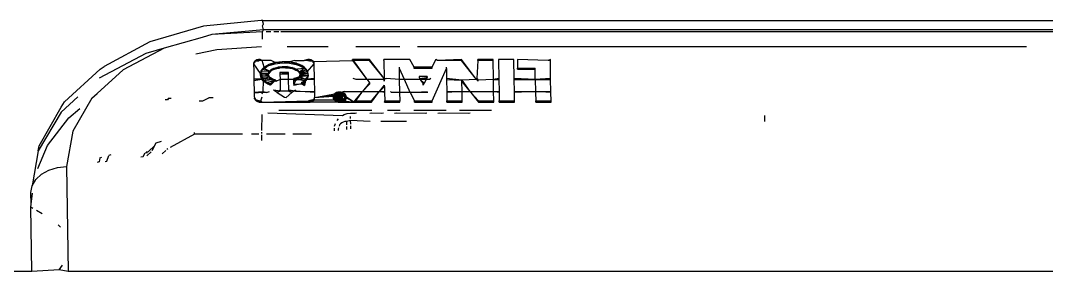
# Model space of a CAD drawing. Extents: x -4.2 to 4.2, y -5.7 to 5.7.
# Drawn here: x 0.38506 to 0.41054, y 2.85213 to 2.85835 of the extents above; entities that cross this region are included whole.
import ezdxf

# ---------------------------------------------------------------- set-up
doc = ezdxf.new("R2010")
doc.units = 0
doc.layers.get('0').update_dxf_attribs({"linetype": 'CONTINUOUS'})

msp = doc.modelspace()

# ---------------------------------------------------------------- linework, layer by layer
for p, q in [((0.3896, 2.858217), (0.38827, 2.857828)), ((0.391035, 2.858354), (0.3896, 2.858217)), ((0.39108, 2.858355), (0.391035, 2.858354)), ((0.391073, 2.858221), (0.391088, 2.858253)), ((0.39109, 2.85812), (0.391073, 2.858221)), ((0.391076, 2.858316), (0.39108, 2.858355)), ((0.391076, 2.858316), (0.391088, 2.858253)), ((0.39108, 2.858355), (0.423735, 2.858355)), ((0.389567, 2.857938), (0.388626, 2.857666)), ((0.389813, 2.858005), (0.389567, 2.857938)), ((0.39109, 2.85812), (0.389813, 2.858005)), ((0.391069, 2.858074), (0.389813, 2.858005)), ((0.391066, 2.857893), (0.391069, 2.858074)), ((0.391069, 2.858074), (0.39109, 2.85812)), ((0.423746, 2.85812), (0.39109, 2.85812)), ((0.391272, 2.858074), (0.391157, 2.858074)), ((0.391474, 2.858074), (0.391351, 2.858074)), ((0.422194, 2.858074), (0.391524, 2.858074)), ((0.38827, 2.857828), (0.387136, 2.857216)), ((0.388626, 2.857666), (0.387611, 2.857128)), ((0.388626, 2.857666), (0.388171, 2.85754)), ((0.389415, 2.85753), (0.389931, 2.857637)), ((0.389931, 2.857637), (0.391047, 2.857713)), ((0.391681, 2.857714), (0.392698, 2.857714)), ((0.393389, 2.857714), (0.394476, 2.857714)), ((0.394916, 2.857714), (0.410043, 2.857714)), ((0.388171, 2.85754), (0.387011, 2.856925)), ((0.390929, 2.857377), (0.390896, 2.857359)), ((0.390929, 2.857377), (0.39101, 2.857392)), ((0.390968, 2.857388), (0.390929, 2.857377)), ((0.390968, 2.857359), (0.390929, 2.857377)), ((0.390968, 2.857359), (0.39101, 2.857392)), ((0.39101, 2.857392), (0.390968, 2.857388)), ((0.39101, 2.857363), (0.390968, 2.857388)), ((0.390968, 2.857359), (0.390968, 2.857388)), ((0.39101, 2.857363), (0.390968, 2.857359)), ((0.39101, 2.857363), (0.39101, 2.857392)), ((0.391063, 2.857363), (0.39101, 2.857392)), ((0.391063, 2.857363), (0.39101, 2.857363)), ((0.391288, 2.857363), (0.391063, 2.857363)), ((0.391111, 2.857198), (0.391063, 2.857363)), ((0.391384, 2.857313), (0.391288, 2.857363)), ((0.391871, 2.857363), (0.391737, 2.857328)), ((0.391871, 2.857363), (0.392106, 2.857363)), ((0.392192, 2.857392), (0.392106, 2.857363)), ((0.392192, 2.857363), (0.392106, 2.857363)), ((0.392192, 2.857363), (0.392192, 2.857392)), ((0.392234, 2.857359), (0.392192, 2.857392)), ((0.392273, 2.857377), (0.392192, 2.857392)), ((0.392234, 2.857388), (0.392192, 2.857392)), ((0.392234, 2.857359), (0.392192, 2.857392)), ((0.392192, 2.857363), (0.39226, 2.857352)), ((0.392234, 2.857359), (0.392192, 2.857363)), ((0.392273, 2.857377), (0.392234, 2.857388)), ((0.392268, 2.857353), (0.392234, 2.857388)), ((0.392234, 2.857359), (0.392234, 2.857388)), ((0.392307, 2.857359), (0.392273, 2.857377)), ((0.392288, 2.857356), (0.392273, 2.857377)), ((0.392333, 2.857336), (0.393306, 2.857363)), ((0.393306, 2.857363), (0.393307, 2.857392)), ((0.393726, 2.857363), (0.393306, 2.857363)), ((0.393306, 2.857363), (0.393646, 2.856918)), ((0.393726, 2.857392), (0.393307, 2.857392)), ((0.393307, 2.857392), (0.393646, 2.856918)), ((0.393726, 2.857363), (0.393726, 2.857392)), ((0.394094, 2.856918), (0.393726, 2.857392)), ((0.394094, 2.856918), (0.393726, 2.857363)), ((0.394728, 2.857392), (0.394086, 2.857392)), ((0.394086, 2.857363), (0.394086, 2.857392)), ((0.394086, 2.857363), (0.394094, 2.856918)), ((0.394834, 2.857196), (0.394728, 2.857392)), ((0.395372, 2.857392), (0.395273, 2.857196)), ((0.395411, 2.857363), (0.395372, 2.857392)), ((0.396014, 2.857392), (0.395411, 2.857363)), ((0.396014, 2.857363), (0.395411, 2.857363)), ((0.396014, 2.857363), (0.396014, 2.857392)), ((0.396386, 2.856892), (0.396014, 2.857392)), ((0.396386, 2.856892), (0.396014, 2.857363)), ((0.396413, 2.857363), (0.396389, 2.856918)), ((0.396795, 2.857392), (0.396413, 2.857392)), ((0.396413, 2.857363), (0.396413, 2.857392)), ((0.396794, 2.857363), (0.396413, 2.857363)), ((0.396794, 2.857363), (0.396795, 2.857392)), ((0.396802, 2.856918), (0.396794, 2.857363)), ((0.396932, 2.857392), (0.396931, 2.857363)), ((0.396931, 2.857363), (0.39694, 2.856918)), ((0.397313, 2.857392), (0.396932, 2.857392)), ((0.397321, 2.856918), (0.397313, 2.857392)), ((0.397399, 2.857392), (0.397398, 2.857363)), ((0.397398, 2.857363), (0.397402, 2.857176)), ((0.398167, 2.857363), (0.397399, 2.857392)), ((0.398218, 2.857392), (0.398167, 2.857363)), ((0.398218, 2.857363), (0.398167, 2.857363)), ((0.398218, 2.857363), (0.398218, 2.857392)), ((0.398225, 2.856918), (0.398218, 2.857363)), ((0.386151, 2.856335), (0.387034, 2.857149)), ((0.387611, 2.857128), (0.386964, 2.856541)), ((0.387034, 2.857149), (0.387136, 2.857216)), ((0.39085, 2.857281), (0.390849, 2.857252)), ((0.390849, 2.857252), (0.390852, 2.857129)), ((0.390855, 2.857309), (0.39085, 2.857281)), ((0.39102, 2.85704), (0.39085, 2.857281)), ((0.390852, 2.857129), (0.390855, 2.856898)), ((0.390854, 2.85728), (0.390855, 2.857309)), ((0.390871, 2.857336), (0.390855, 2.857309)), ((0.390895, 2.85733), (0.390855, 2.857309)), ((0.39087, 2.857307), (0.390871, 2.857336)), ((0.390896, 2.857359), (0.390871, 2.857336)), ((0.390895, 2.85733), (0.390871, 2.857336)), ((0.390896, 2.857359), (0.390968, 2.857359)), ((0.39102, 2.857069), (0.391068, 2.857128)), ((0.391038, 2.857114), (0.39102, 2.857069)), ((0.391037, 2.857085), (0.391038, 2.857114)), ((0.391068, 2.857157), (0.391038, 2.857114)), ((0.391068, 2.857128), (0.391038, 2.857114)), ((0.391111, 2.857198), (0.391068, 2.857157)), ((0.391068, 2.857128), (0.391111, 2.857169)), ((0.391111, 2.857169), (0.391068, 2.857157)), ((0.391068, 2.857128), (0.391068, 2.857157)), ((0.391242, 2.857101), (0.391068, 2.857128)), ((0.391165, 2.857234), (0.391111, 2.857198)), ((0.391111, 2.857169), (0.391165, 2.857205)), ((0.391165, 2.857205), (0.391111, 2.857198)), ((0.391111, 2.857169), (0.391111, 2.857198)), ((0.391242, 2.857101), (0.391111, 2.857169)), ((0.39123, 2.857266), (0.391165, 2.857234)), ((0.391165, 2.857205), (0.39123, 2.857237)), ((0.39123, 2.857237), (0.391165, 2.857234)), ((0.391165, 2.857205), (0.391165, 2.857234)), ((0.391384, 2.857313), (0.39123, 2.857266)), ((0.39123, 2.857237), (0.391383, 2.857284)), ((0.391383, 2.857284), (0.39123, 2.857266)), ((0.39123, 2.857237), (0.39123, 2.857266)), ((0.391242, 2.857101), (0.391269, 2.857127)), ((0.391242, 2.857072), (0.391269, 2.857127)), ((0.391304, 2.857121), (0.391242, 2.857101)), ((0.391269, 2.857127), (0.391304, 2.85715)), ((0.391269, 2.857097), (0.391304, 2.85715)), ((0.391269, 2.857097), (0.391269, 2.857127)), ((0.391269, 2.857097), (0.391304, 2.857121)), ((0.391304, 2.85715), (0.391347, 2.857171)), ((0.391304, 2.857121), (0.391347, 2.857171)), ((0.391304, 2.857121), (0.391304, 2.85715)), ((0.391346, 2.857141), (0.391304, 2.857121)), ((0.391304, 2.857121), (0.391346, 2.857141)), ((0.391346, 2.857141), (0.391401, 2.857173)), ((0.391346, 2.857141), (0.391449, 2.857172)), ((0.391346, 2.857141), (0.391347, 2.857171)), ((0.391347, 2.857171), (0.391449, 2.857201)), ((0.391383, 2.857284), (0.391384, 2.857313)), ((0.391383, 2.857284), (0.391557, 2.857305)), ((0.391558, 2.857334), (0.391384, 2.857313)), ((0.391557, 2.857305), (0.391384, 2.857313)), ((0.391449, 2.857201), (0.391567, 2.857216)), ((0.391689, 2.857212), (0.391449, 2.857201)), ((0.391493, 2.857177), (0.391449, 2.857201)), ((0.391449, 2.857172), (0.391493, 2.857177)), ((0.391643, 2.857184), (0.391493, 2.857177)), ((0.391523, 2.857199), (0.391567, 2.857216)), ((0.391557, 2.857305), (0.391558, 2.857334)), ((0.391557, 2.857305), (0.391736, 2.857298)), ((0.391737, 2.857328), (0.391558, 2.857334)), ((0.391736, 2.857298), (0.391558, 2.857334)), ((0.391567, 2.857216), (0.391689, 2.857212)), ((0.391616, 2.857197), (0.391689, 2.857212)), ((0.391643, 2.857184), (0.391688, 2.857183)), ((0.391803, 2.857192), (0.391688, 2.857183)), ((0.391688, 2.857183), (0.391803, 2.857192)), ((0.391688, 2.857183), (0.391802, 2.857163)), ((0.391689, 2.857212), (0.391803, 2.857192)), ((0.391736, 2.857298), (0.391737, 2.857328)), ((0.391736, 2.857298), (0.391904, 2.857264)), ((0.391904, 2.857294), (0.391737, 2.857328)), ((0.391904, 2.857264), (0.391737, 2.857328)), ((0.391802, 2.857163), (0.391803, 2.857192)), ((0.391802, 2.857163), (0.391854, 2.857176)), ((0.391802, 2.857163), (0.391854, 2.857176)), ((0.391802, 2.857163), (0.391853, 2.857147)), ((0.391803, 2.857192), (0.391854, 2.857176)), ((0.391853, 2.857147), (0.391854, 2.857176)), ((0.391853, 2.857147), (0.3921, 2.85717)), ((0.391853, 2.857147), (0.391899, 2.857156)), ((0.391853, 2.857147), (0.391898, 2.857127)), ((0.391854, 2.857176), (0.391899, 2.857156)), ((0.391854, 2.857176), (0.391898, 2.857127)), ((0.391898, 2.857127), (0.391899, 2.857156)), ((0.391898, 2.857127), (0.391937, 2.857133)), ((0.391898, 2.857127), (0.391936, 2.857104)), ((0.391898, 2.857127), (0.391936, 2.857104)), ((0.391899, 2.857156), (0.391937, 2.857133)), ((0.391978, 2.857267), (0.391904, 2.857294)), ((0.391904, 2.857264), (0.391904, 2.857294)), ((0.391978, 2.857238), (0.391904, 2.857294)), ((0.391904, 2.857264), (0.391978, 2.857238)), ((0.391936, 2.857104), (0.391937, 2.857133)), ((0.391936, 2.857104), (0.391967, 2.857108)), ((0.391937, 2.857133), (0.391967, 2.857108)), ((0.391966, 2.857079), (0.391967, 2.857108)), ((0.391967, 2.857108), (0.391989, 2.857081)), ((0.392044, 2.857236), (0.391978, 2.857267)), ((0.391978, 2.857238), (0.391978, 2.857267)), ((0.392044, 2.857206), (0.391978, 2.857267)), ((0.391978, 2.857238), (0.392044, 2.857206)), ((0.391989, 2.857081), (0.3921, 2.85717)), ((0.391989, 2.857081), (0.392144, 2.85713)), ((0.3921, 2.857199), (0.392044, 2.857236)), ((0.392044, 2.857206), (0.392044, 2.857236)), ((0.3921, 2.85717), (0.392044, 2.857236)), ((0.392044, 2.857206), (0.3921, 2.85717)), ((0.392145, 2.857159), (0.3921, 2.857199)), ((0.3921, 2.85717), (0.3921, 2.857199)), ((0.392144, 2.85713), (0.3921, 2.857199)), ((0.3921, 2.85717), (0.392144, 2.85713)), ((0.392144, 2.85713), (0.392145, 2.857159)), ((0.392144, 2.85713), (0.392177, 2.857086)), ((0.392177, 2.857116), (0.392145, 2.857159)), ((0.392177, 2.857086), (0.392145, 2.857159)), ((0.392177, 2.857086), (0.392356, 2.857281)), ((0.392197, 2.85707), (0.392177, 2.857116)), ((0.392177, 2.857086), (0.392177, 2.857116)), ((0.392196, 2.857041), (0.392177, 2.857116)), ((0.39226, 2.857352), (0.392234, 2.857359)), ((0.392234, 2.857359), (0.392307, 2.857359)), ((0.392307, 2.857359), (0.39226, 2.857352)), ((0.392333, 2.857336), (0.392307, 2.857359)), ((0.39235, 2.857309), (0.392307, 2.85733)), ((0.392333, 2.857307), (0.392319, 2.857335)), ((0.39235, 2.857309), (0.392333, 2.857336)), ((0.392349, 2.85728), (0.392333, 2.857336)), ((0.392333, 2.857307), (0.392333, 2.857336)), ((0.392349, 2.85728), (0.39235, 2.857309)), ((0.392356, 2.857281), (0.39235, 2.857309)), ((0.392355, 2.857252), (0.39235, 2.857309)), ((0.392355, 2.857252), (0.392356, 2.857281)), ((0.392361, 2.856918), (0.392355, 2.857252)), ((0.39447, 2.857166), (0.39447, 2.857195)), ((0.394474, 2.856892), (0.39447, 2.857166)), ((0.394593, 2.856892), (0.39447, 2.857166)), ((0.395273, 2.857196), (0.394834, 2.857196)), ((0.394834, 2.857167), (0.394834, 2.857196)), ((0.395272, 2.857167), (0.394834, 2.857167)), ((0.395273, 2.857196), (0.395272, 2.857167)), ((0.395286, 2.856359), (0.395635, 2.857166)), ((0.395635, 2.857166), (0.395636, 2.857195)), ((0.395635, 2.857166), (0.395639, 2.856918)), ((0.397402, 2.857176), (0.397841, 2.857176)), ((0.397402, 2.857147), (0.397402, 2.857176)), ((0.397402, 2.857147), (0.39784, 2.857147)), ((0.39784, 2.857147), (0.397841, 2.857176)), ((0.397844, 2.856892), (0.39784, 2.857147)), ((0.391049, 2.856903), (0.390855, 2.856898)), ((0.390855, 2.856871), (0.391049, 2.856903)), ((0.390855, 2.856898), (0.390855, 2.856871)), ((0.390855, 2.856871), (0.39086, 2.856577)), ((0.391016, 2.856993), (0.391016, 2.857023)), ((0.391016, 2.857023), (0.391026, 2.856977)), ((0.39102, 2.857069), (0.39102, 2.85704)), ((0.391063, 2.857034), (0.39102, 2.857069)), ((0.39102, 2.85704), (0.39102, 2.857069)), ((0.391026, 2.856977), (0.39102, 2.85704)), ((0.391064, 2.856996), (0.39102, 2.85704)), ((0.391063, 2.857034), (0.39102, 2.85704)), ((0.391064, 2.856996), (0.391026, 2.856977)), ((0.391026, 2.856977), (0.391049, 2.856932)), ((0.391026, 2.856947), (0.391026, 2.856977)), ((0.391026, 2.856947), (0.391026, 2.856977)), ((0.391224, 2.856959), (0.391026, 2.856947)), ((0.391049, 2.856903), (0.391026, 2.856947)), ((0.391082, 2.856918), (0.391026, 2.856947)), ((0.391026, 2.856947), (0.391049, 2.856932)), ((0.391242, 2.857072), (0.391037, 2.857085)), ((0.391049, 2.856932), (0.391082, 2.856892)), ((0.391049, 2.856903), (0.391049, 2.856932)), ((0.391082, 2.856918), (0.391049, 2.856903)), ((0.391085, 2.85686), (0.391049, 2.856903)), ((0.391049, 2.856903), (0.391082, 2.856892)), ((0.391049, 2.856903), (0.391085, 2.856889)), ((0.391223, 2.857044), (0.391063, 2.857034)), ((0.391063, 2.856955), (0.391064, 2.856996)), ((0.391082, 2.856918), (0.391063, 2.856955)), ((0.391214, 2.857016), (0.391064, 2.856996)), ((0.391215, 2.856987), (0.391064, 2.856996)), ((0.391085, 2.85686), (0.391076, 2.856597)), ((0.391082, 2.856918), (0.391082, 2.856892)), ((0.391156, 2.856918), (0.391082, 2.856918)), ((0.391082, 2.856892), (0.391134, 2.85685)), ((0.391082, 2.856892), (0.391113, 2.856867)), ((0.391082, 2.856892), (0.391085, 2.85686)), ((0.391085, 2.85686), (0.391085, 2.856889)), ((0.391307, 2.856882), (0.391085, 2.85686)), ((0.391113, 2.856867), (0.391085, 2.85686)), ((0.391133, 2.856821), (0.391085, 2.85686)), ((0.391085, 2.85686), (0.391134, 2.85685)), ((0.391113, 2.856867), (0.391156, 2.856918)), ((0.391215, 2.856987), (0.391156, 2.856918)), ((0.391215, 2.856892), (0.391156, 2.856918)), ((0.39135, 2.856861), (0.391193, 2.856815)), ((0.391214, 2.857016), (0.391224, 2.857073)), ((0.391214, 2.857016), (0.391215, 2.857045)), ((0.391214, 2.857016), (0.391223, 2.857044)), ((0.391214, 2.857016), (0.391223, 2.857044)), ((0.391215, 2.856987), (0.391214, 2.857016)), ((0.391215, 2.856987), (0.391214, 2.857016)), ((0.391215, 2.856987), (0.391215, 2.857045)), ((0.391215, 2.856987), (0.391215, 2.857016)), ((0.391224, 2.856959), (0.391215, 2.857016)), ((0.391244, 2.85696), (0.391215, 2.856987)), ((0.391224, 2.856959), (0.391215, 2.856987)), ((0.391243, 2.856931), (0.391215, 2.856892)), ((0.391271, 2.856905), (0.391215, 2.856892)), ((0.391223, 2.857044), (0.391242, 2.857101)), ((0.391269, 2.857097), (0.391223, 2.857044)), ((0.391223, 2.857044), (0.391224, 2.857073)), ((0.391223, 2.857044), (0.391224, 2.857073)), ((0.391223, 2.857044), (0.391242, 2.857072)), ((0.391224, 2.857073), (0.391242, 2.857101)), ((0.391224, 2.856959), (0.391225, 2.856988)), ((0.391243, 2.856931), (0.391224, 2.856959)), ((0.391243, 2.856931), (0.391225, 2.856988)), ((0.391269, 2.857097), (0.391242, 2.857101)), ((0.391242, 2.857072), (0.391242, 2.857101)), ((0.391242, 2.857072), (0.391269, 2.857097)), ((0.391243, 2.856931), (0.391244, 2.85696)), ((0.391271, 2.856905), (0.391243, 2.856931)), ((0.391271, 2.856934), (0.391244, 2.85696)), ((0.391271, 2.856905), (0.391244, 2.85696)), ((0.391261, 2.856755), (0.391399, 2.856873)), ((0.39135, 2.856861), (0.391261, 2.856755)), ((0.391261, 2.856785), (0.39135, 2.856861)), ((0.391307, 2.856911), (0.391271, 2.856934)), ((0.391271, 2.856905), (0.391271, 2.856934)), ((0.391307, 2.856882), (0.391271, 2.856934)), ((0.391307, 2.856911), (0.391271, 2.856905)), ((0.391307, 2.856882), (0.391271, 2.856905)), ((0.39135, 2.85689), (0.391307, 2.856911)), ((0.39135, 2.856861), (0.391307, 2.856911)), ((0.391307, 2.856882), (0.391307, 2.856911)), ((0.39135, 2.856861), (0.391307, 2.856911)), ((0.39135, 2.856861), (0.391307, 2.856882)), ((0.391399, 2.856873), (0.39135, 2.85689)), ((0.39135, 2.856861), (0.39135, 2.85689)), ((0.391399, 2.856844), (0.39135, 2.85689)), ((0.39135, 2.856861), (0.391399, 2.856873)), ((0.391399, 2.856844), (0.39135, 2.856861)), ((0.391399, 2.856844), (0.39135, 2.856861)), ((0.391505, 2.856892), (0.391399, 2.856844)), ((0.391399, 2.856873), (0.391399, 2.856844)), ((0.391503, 2.857064), (0.391502, 2.857035)), ((0.391502, 2.857035), (0.391714, 2.857035)), ((0.391502, 2.857035), (0.391505, 2.856892)), ((0.391715, 2.857064), (0.391503, 2.857064)), ((0.391714, 2.857035), (0.391503, 2.857064)), ((0.391505, 2.856892), (0.39151, 2.856628)), ((0.391716, 2.856892), (0.391505, 2.856892)), ((0.391714, 2.857035), (0.391715, 2.857064)), ((0.391716, 2.856892), (0.391714, 2.857035)), ((0.391722, 2.856628), (0.391716, 2.856892)), ((0.391843, 2.856889), (0.391716, 2.856892)), ((0.391843, 2.856918), (0.391998, 2.856966)), ((0.391959, 2.856942), (0.391843, 2.856918)), ((0.391843, 2.856918), (0.391843, 2.856889)), ((0.391885, 2.856867), (0.391843, 2.856918)), ((0.391886, 2.856896), (0.391843, 2.856918)), ((0.391926, 2.856917), (0.391843, 2.856918)), ((0.391846, 2.856773), (0.391843, 2.856889)), ((0.391885, 2.856867), (0.391843, 2.856889)), ((0.391843, 2.856889), (0.391885, 2.856867)), ((0.391885, 2.856867), (0.391846, 2.856773)), ((0.391885, 2.856867), (0.391886, 2.856896)), ((0.391885, 2.856867), (0.391925, 2.856888)), ((0.391925, 2.856888), (0.391885, 2.856867)), ((0.391926, 2.856917), (0.391886, 2.856896)), ((0.391925, 2.856888), (0.391886, 2.856896)), ((0.391925, 2.856888), (0.391926, 2.856917)), ((0.391958, 2.856912), (0.391925, 2.856888)), ((0.391925, 2.856888), (0.391981, 2.856892)), ((0.391959, 2.856942), (0.391926, 2.856917)), ((0.391958, 2.856912), (0.391926, 2.856917)), ((0.391936, 2.857104), (0.391989, 2.857081)), ((0.391936, 2.857104), (0.391966, 2.857079)), ((0.391958, 2.856912), (0.391959, 2.856942)), ((0.391982, 2.856939), (0.391958, 2.856912)), ((0.391958, 2.856912), (0.392173, 2.856904)), ((0.391983, 2.856968), (0.391959, 2.856942)), ((0.391966, 2.857079), (0.392177, 2.857086)), ((0.391966, 2.857079), (0.391988, 2.857052)), ((0.391981, 2.856892), (0.392139, 2.856862)), ((0.391982, 2.856939), (0.391983, 2.856968)), ((0.391998, 2.856966), (0.391982, 2.856939)), ((0.391982, 2.856939), (0.392095, 2.856918)), ((0.391988, 2.857052), (0.392177, 2.857086)), ((0.391989, 2.857081), (0.391988, 2.857052)), ((0.391988, 2.857052), (0.391989, 2.857081)), ((0.391988, 2.857052), (0.392196, 2.857041)), ((0.391988, 2.857052), (0.392001, 2.857024)), ((0.391988, 2.857052), (0.392001, 2.857024)), ((0.392001, 2.857024), (0.391998, 2.856996)), ((0.391998, 2.856996), (0.391998, 2.856966)), ((0.391998, 2.856966), (0.391998, 2.856996)), ((0.391998, 2.856966), (0.392202, 2.856995)), ((0.392004, 2.856995), (0.391998, 2.856966)), ((0.391998, 2.856966), (0.392095, 2.856918)), ((0.392001, 2.857024), (0.392001, 2.857053)), ((0.392001, 2.857024), (0.392196, 2.857041)), ((0.392001, 2.857024), (0.392202, 2.856995)), ((0.392001, 2.857024), (0.392004, 2.856995)), ((0.392004, 2.856995), (0.392005, 2.857024)), ((0.392004, 2.856995), (0.392202, 2.856995)), ((0.392035, 2.856787), (0.392093, 2.856851)), ((0.392035, 2.856816), (0.392093, 2.856851)), ((0.392092, 2.856822), (0.392139, 2.856891)), ((0.392139, 2.856862), (0.392092, 2.856822)), ((0.392092, 2.856822), (0.392093, 2.856851)), ((0.392093, 2.856851), (0.392139, 2.856891)), ((0.392093, 2.856851), (0.392117, 2.856773)), ((0.392095, 2.856918), (0.392173, 2.856904)), ((0.392139, 2.856891), (0.392117, 2.856773)), ((0.392139, 2.856862), (0.392173, 2.856933)), ((0.392139, 2.856891), (0.392173, 2.856933)), ((0.392173, 2.856904), (0.392139, 2.856862)), ((0.392139, 2.856862), (0.392139, 2.856891)), ((0.392155, 2.856882), (0.392139, 2.856862)), ((0.392173, 2.856933), (0.392155, 2.856882)), ((0.392173, 2.856933), (0.392202, 2.856995)), ((0.392173, 2.856904), (0.392195, 2.856978)), ((0.392194, 2.856949), (0.392173, 2.856904)), ((0.392173, 2.856904), (0.392173, 2.856933)), ((0.392361, 2.856918), (0.392173, 2.856904)), ((0.392173, 2.856904), (0.392361, 2.856892)), ((0.392177, 2.857086), (0.392196, 2.857041)), ((0.392194, 2.856949), (0.392202, 2.857024)), ((0.392202, 2.856995), (0.392194, 2.856949)), ((0.392194, 2.856949), (0.392195, 2.856978)), ((0.392195, 2.856978), (0.392202, 2.857024)), ((0.392196, 2.857041), (0.392197, 2.85707)), ((0.392196, 2.857041), (0.392197, 2.85707)), ((0.392196, 2.857041), (0.392202, 2.856995)), ((0.392202, 2.856995), (0.392197, 2.85707)), ((0.392202, 2.856995), (0.392202, 2.857024)), ((0.392361, 2.856892), (0.392361, 2.856918)), ((0.392366, 2.856597), (0.392361, 2.856892)), ((0.393396, 2.856892), (0.393319, 2.856918)), ((0.393665, 2.856892), (0.393396, 2.856892)), ((0.393646, 2.856918), (0.393665, 2.856892)), ((0.393665, 2.856892), (0.393725, 2.856807)), ((0.394062, 2.856892), (0.393665, 2.856892)), ((0.394094, 2.856918), (0.394062, 2.856892)), ((0.394094, 2.856877), (0.394094, 2.856918)), ((0.394094, 2.856918), (0.394094, 2.856848)), ((0.394094, 2.856918), (0.394143, 2.856918)), ((0.394094, 2.856848), (0.394094, 2.856877)), ((0.394474, 2.856892), (0.394143, 2.856918)), ((0.394593, 2.856892), (0.394474, 2.856892)), ((0.394479, 2.85657), (0.394474, 2.856892)), ((0.394983, 2.856892), (0.394593, 2.856892)), ((0.394738, 2.85657), (0.394593, 2.856892)), ((0.394957, 2.856969), (0.394956, 2.85694)), ((0.394956, 2.85694), (0.394985, 2.856918)), ((0.394956, 2.85694), (0.394983, 2.856892)), ((0.395156, 2.856969), (0.394957, 2.856969)), ((0.395156, 2.85694), (0.394957, 2.856969)), ((0.394983, 2.856892), (0.39506, 2.856781)), ((0.394983, 2.856892), (0.395082, 2.856798)), ((0.395131, 2.856892), (0.394983, 2.856892)), ((0.394985, 2.856918), (0.39513, 2.856918)), ((0.395131, 2.856892), (0.395082, 2.856798)), ((0.39513, 2.856918), (0.395156, 2.85694)), ((0.395156, 2.85694), (0.395131, 2.856892)), ((0.395214, 2.856892), (0.395131, 2.856892)), ((0.395156, 2.856969), (0.395156, 2.85694)), ((0.39525, 2.856918), (0.395214, 2.856892)), ((0.396022, 2.856874), (0.395639, 2.856918)), ((0.395639, 2.856918), (0.39564, 2.856892)), ((0.39564, 2.856892), (0.396022, 2.856874)), ((0.39564, 2.856892), (0.395644, 2.856597)), ((0.396021, 2.856845), (0.396022, 2.856874)), ((0.396386, 2.856892), (0.396022, 2.856874)), ((0.396022, 2.856874), (0.396218, 2.856597)), ((0.396422, 2.856877), (0.396386, 2.856892)), ((0.396421, 2.856848), (0.396386, 2.856892)), ((0.396389, 2.856918), (0.396422, 2.856877)), ((0.396421, 2.856848), (0.396422, 2.856877)), ((0.396803, 2.856892), (0.396422, 2.856877)), ((0.396803, 2.856892), (0.396802, 2.856918)), ((0.39694, 2.856918), (0.396803, 2.856892)), ((0.396803, 2.856892), (0.39694, 2.856892)), ((0.396807, 2.856597), (0.396803, 2.856892)), ((0.39694, 2.856918), (0.39694, 2.856892)), ((0.39694, 2.856892), (0.396945, 2.856597)), ((0.397844, 2.856892), (0.397321, 2.856918)), ((0.397321, 2.856892), (0.397321, 2.856918)), ((0.397321, 2.856892), (0.397844, 2.856892)), ((0.397326, 2.856597), (0.397321, 2.856892)), ((0.398225, 2.856918), (0.397844, 2.856892)), ((0.397844, 2.856892), (0.398225, 2.856892)), ((0.397844, 2.856892), (0.397849, 2.856597)), ((0.398225, 2.856892), (0.398225, 2.856918)), ((0.39823, 2.856597), (0.398225, 2.856892)), ((0.39086, 2.856577), (0.391076, 2.856597)), ((0.391062, 2.856536), (0.391076, 2.856597)), ((0.391076, 2.856597), (0.391166, 2.85657)), ((0.391076, 2.856597), (0.391077, 2.85657)), ((0.391133, 2.856821), (0.391134, 2.85685)), ((0.391192, 2.856786), (0.391133, 2.856821)), ((0.391193, 2.856815), (0.391133, 2.856821)), ((0.391133, 2.856821), (0.391193, 2.856815)), ((0.391134, 2.85685), (0.391193, 2.856815)), ((0.391166, 2.85657), (0.391246, 2.856597)), ((0.391192, 2.856786), (0.391193, 2.856815)), ((0.391261, 2.856755), (0.391192, 2.856786)), ((0.391192, 2.856786), (0.391261, 2.856785)), ((0.391192, 2.856786), (0.391261, 2.856785)), ((0.391193, 2.856815), (0.391261, 2.856785)), ((0.391261, 2.856785), (0.391261, 2.856755)), ((0.391433, 2.85657), (0.39134, 2.856628)), ((0.391509, 2.856599), (0.39134, 2.856628)), ((0.39151, 2.856628), (0.391433, 2.85657)), ((0.391509, 2.856599), (0.391433, 2.85657)), ((0.39151, 2.856628), (0.391509, 2.856599)), ((0.391721, 2.856599), (0.391509, 2.856599)), ((0.391722, 2.856628), (0.391721, 2.856599)), ((0.391721, 2.856599), (0.391801, 2.85657)), ((0.391801, 2.85657), (0.391722, 2.856628)), ((0.391891, 2.856599), (0.391722, 2.856628)), ((0.391842, 2.856597), (0.391801, 2.85657)), ((0.391891, 2.856628), (0.391842, 2.856597)), ((0.391891, 2.856599), (0.391842, 2.856597)), ((0.392035, 2.856787), (0.391845, 2.856743)), ((0.391846, 2.856773), (0.391845, 2.856743)), ((0.391846, 2.856773), (0.392035, 2.856787)), ((0.391891, 2.856628), (0.391891, 2.856599)), ((0.392366, 2.85657), (0.391891, 2.856599)), ((0.391891, 2.856599), (0.392366, 2.856597)), ((0.392092, 2.856822), (0.392035, 2.856787)), ((0.392116, 2.856743), (0.392035, 2.856816)), ((0.392035, 2.856816), (0.392035, 2.856787)), ((0.392117, 2.856773), (0.392035, 2.856816)), ((0.392035, 2.856787), (0.392061, 2.856773)), ((0.392061, 2.856773), (0.392116, 2.856743)), ((0.392061, 2.856773), (0.392117, 2.856773)), ((0.392092, 2.856822), (0.392117, 2.856773)), ((0.392117, 2.856773), (0.392116, 2.856743)), ((0.392366, 2.85657), (0.392366, 2.856597)), ((0.393108, 2.856597), (0.393017, 2.85657)), ((0.393108, 2.856597), (0.393552, 2.856597)), ((0.393552, 2.856597), (0.39353, 2.85657)), ((0.393725, 2.856807), (0.393552, 2.856597)), ((0.393725, 2.856778), (0.393552, 2.856597)), ((0.393552, 2.856597), (0.393971, 2.856597)), ((0.393725, 2.856807), (0.393725, 2.856778)), ((0.393949, 2.85657), (0.393971, 2.856597)), ((0.393971, 2.856597), (0.394096, 2.856749)), ((0.393971, 2.856597), (0.394096, 2.85672)), ((0.393971, 2.856597), (0.394099, 2.856597)), ((0.394099, 2.85657), (0.393971, 2.856597)), ((0.394096, 2.85672), (0.394096, 2.856749)), ((0.394096, 2.85672), (0.394099, 2.856597)), ((0.394099, 2.856597), (0.394099, 2.85657)), ((0.394247, 2.856597), (0.394274, 2.85657)), ((0.394738, 2.85657), (0.395158, 2.856597)), ((0.395082, 2.856798), (0.395059, 2.856752)), ((0.395059, 2.856752), (0.39506, 2.856781)), ((0.39506, 2.856781), (0.395082, 2.856798)), ((0.395644, 2.856597), (0.396025, 2.856597)), ((0.395644, 2.856597), (0.395645, 2.85657)), ((0.396025, 2.856597), (0.395645, 2.85657)), ((0.396021, 2.856845), (0.396218, 2.856597)), ((0.396025, 2.856597), (0.396021, 2.856845)), ((0.396025, 2.856597), (0.396218, 2.856597)), ((0.396026, 2.85657), (0.396025, 2.856597)), ((0.396218, 2.856597), (0.396239, 2.85657)), ((0.396218, 2.856597), (0.396807, 2.856597)), ((0.396807, 2.856597), (0.396945, 2.856597)), ((0.396945, 2.85657), (0.396807, 2.856597)), ((0.396811, 2.856359), (0.396807, 2.856597)), ((0.396945, 2.856597), (0.396945, 2.85657)), ((0.397326, 2.856597), (0.397849, 2.856597)), ((0.397849, 2.856597), (0.397326, 2.85657)), ((0.397326, 2.85657), (0.397326, 2.856597)), ((0.397849, 2.856597), (0.39823, 2.856597)), ((0.398231, 2.85657), (0.397849, 2.856597)), ((0.397849, 2.856597), (0.397849, 2.85657)), ((0.398231, 2.85657), (0.39823, 2.856597)), ((0.386485, 2.856461), (0.386066, 2.856081)), ((0.386829, 2.856427), (0.386356, 2.855608)), ((0.386829, 2.856427), (0.386964, 2.856541)), ((0.388709, 2.856384), (0.388649, 2.856385)), ((0.388738, 2.856433), (0.388709, 2.856384)), ((0.388738, 2.856433), (0.388802, 2.856433)), ((0.389494, 2.856367), (0.389587, 2.856365)), ((0.389587, 2.856365), (0.389739, 2.856437)), ((0.389841, 2.856437), (0.389739, 2.856437)), ((0.39086, 2.856577), (0.39086, 2.856551)), ((0.391077, 2.85657), (0.39086, 2.856551)), ((0.39086, 2.856551), (0.390863, 2.85647)), ((0.390863, 2.85647), (0.390869, 2.856441)), ((0.390868, 2.856412), (0.390869, 2.856441)), ((0.390869, 2.856441), (0.390885, 2.856415)), ((0.390885, 2.856415), (0.390885, 2.856385)), ((0.390885, 2.856415), (0.390911, 2.856362)), ((0.390885, 2.856415), (0.390911, 2.856391)), ((0.390885, 2.856385), (0.390885, 2.856415)), ((0.390885, 2.856385), (0.390911, 2.856391)), ((0.390885, 2.856385), (0.390911, 2.856362)), ((0.390911, 2.856391), (0.391027, 2.856359)), ((0.390911, 2.856391), (0.390945, 2.856374)), ((0.390911, 2.856362), (0.390911, 2.856391)), ((0.390911, 2.856362), (0.390945, 2.856374)), ((0.390911, 2.856362), (0.390945, 2.856345)), ((0.390945, 2.856374), (0.391027, 2.856359)), ((0.390945, 2.856374), (0.390985, 2.856363)), ((0.390945, 2.856345), (0.390945, 2.856374)), ((0.390945, 2.856345), (0.390985, 2.856363)), ((0.390945, 2.856345), (0.390984, 2.856334)), ((0.390984, 2.856334), (0.390985, 2.856363)), ((0.390984, 2.856334), (0.391027, 2.856359)), ((0.390984, 2.856334), (0.391027, 2.856359)), ((0.390985, 2.856363), (0.391027, 2.856359)), ((0.391026, 2.85633), (0.391027, 2.856359)), ((0.391027, 2.856359), (0.391062, 2.856466)), ((0.391061, 2.85633), (0.391027, 2.856359)), ((0.391061, 2.85633), (0.392209, 2.856359)), ((0.391166, 2.85657), (0.391077, 2.85657)), ((0.391433, 2.85657), (0.391619, 2.856454)), ((0.391619, 2.856454), (0.391655, 2.856448)), ((0.391801, 2.85657), (0.391655, 2.856448)), ((0.392208, 2.85633), (0.392209, 2.856359)), ((0.392323, 2.856391), (0.392209, 2.856359)), ((0.39229, 2.856374), (0.392209, 2.856359)), ((0.392209, 2.856359), (0.392251, 2.856363)), ((0.39225, 2.856334), (0.392209, 2.856359)), ((0.39225, 2.856334), (0.392209, 2.856359)), ((0.39225, 2.856334), (0.392251, 2.856363)), ((0.39225, 2.856334), (0.392289, 2.856345)), ((0.392251, 2.856363), (0.39229, 2.856374)), ((0.392289, 2.856345), (0.392251, 2.856363)), ((0.392289, 2.856345), (0.39229, 2.856374)), ((0.392289, 2.856345), (0.392322, 2.856362)), ((0.39229, 2.856374), (0.392323, 2.856391)), ((0.392322, 2.856362), (0.39229, 2.856374)), ((0.392348, 2.856415), (0.392322, 2.856362)), ((0.392322, 2.856362), (0.392323, 2.856391)), ((0.392322, 2.856362), (0.392348, 2.856385)), ((0.392323, 2.856391), (0.392348, 2.856415)), ((0.392348, 2.856385), (0.392323, 2.856391)), ((0.392348, 2.856415), (0.392364, 2.856441)), ((0.392348, 2.856385), (0.392348, 2.856415)), ((0.392348, 2.856385), (0.392348, 2.856415)), ((0.392348, 2.856385), (0.392846, 2.856385)), ((0.392363, 2.856412), (0.392364, 2.856441)), ((0.392844, 2.856496), (0.392364, 2.856441)), ((0.392364, 2.856441), (0.392369, 2.85647)), ((0.392828, 2.85647), (0.392364, 2.856441)), ((0.392369, 2.85647), (0.392366, 2.85657)), ((0.392903, 2.856537), (0.392368, 2.856441)), ((0.392828, 2.85647), (0.392823, 2.856441)), ((0.392824, 2.85647), (0.392823, 2.856441)), ((0.392823, 2.856441), (0.392829, 2.856412)), ((0.392829, 2.856499), (0.392824, 2.85647)), ((0.392856, 2.856494), (0.392824, 2.85647)), ((0.392856, 2.856446), (0.392824, 2.85647)), ((0.392824, 2.85647), (0.39283, 2.856441)), ((0.392869, 2.85652), (0.392828, 2.85647)), ((0.392829, 2.856499), (0.392828, 2.85647)), ((0.392844, 2.856496), (0.392828, 2.85647)), ((0.392845, 2.856526), (0.392829, 2.856499)), ((0.392829, 2.856499), (0.392869, 2.856516)), ((0.392829, 2.856412), (0.39283, 2.856441)), ((0.392829, 2.856412), (0.392846, 2.856385)), ((0.39283, 2.856441), (0.39287, 2.856424)), ((0.39283, 2.856441), (0.392846, 2.856415)), ((0.392845, 2.856526), (0.392844, 2.856496)), ((0.392869, 2.85652), (0.392844, 2.856496)), ((0.39287, 2.856549), (0.392845, 2.856526)), ((0.392845, 2.856526), (0.39289, 2.856535)), ((0.392845, 2.856526), (0.392869, 2.85652)), ((0.392846, 2.856415), (0.392892, 2.856405)), ((0.392846, 2.856415), (0.392873, 2.856391)), ((0.392846, 2.856415), (0.392846, 2.856385)), ((0.392873, 2.856391), (0.392846, 2.856385)), ((0.392846, 2.856385), (0.392872, 2.856362)), ((0.392856, 2.856494), (0.392851, 2.856441)), ((0.392851, 2.85647), (0.392851, 2.856441)), ((0.392851, 2.85647), (0.392856, 2.856417)), ((0.392929, 2.856437), (0.392851, 2.856441)), ((0.392947, 2.856429), (0.392851, 2.856441)), ((0.392869, 2.856516), (0.392855, 2.856465)), ((0.392855, 2.856465), (0.392856, 2.856494)), ((0.392868, 2.856487), (0.392855, 2.856465)), ((0.392855, 2.856465), (0.392947, 2.856429)), ((0.392869, 2.856516), (0.392856, 2.856494)), ((0.392856, 2.856446), (0.392856, 2.856417)), ((0.392856, 2.856446), (0.39287, 2.856395)), ((0.392856, 2.856446), (0.39287, 2.856424)), ((0.392856, 2.856417), (0.392929, 2.856437)), ((0.392915, 2.856419), (0.392856, 2.856417)), ((0.392856, 2.856417), (0.39287, 2.856395)), ((0.39289, 2.856535), (0.392868, 2.856487)), ((0.392869, 2.856516), (0.392868, 2.856487)), ((0.392889, 2.856506), (0.392868, 2.856487)), ((0.392868, 2.856487), (0.39291, 2.8565)), ((0.392868, 2.856487), (0.392947, 2.856429)), ((0.39287, 2.856549), (0.392869, 2.85652)), ((0.392942, 2.856548), (0.392869, 2.85652)), ((0.392903, 2.856537), (0.392869, 2.85652)), ((0.39289, 2.856535), (0.392869, 2.856516)), ((0.392903, 2.856566), (0.39287, 2.856549)), ((0.39287, 2.856549), (0.392917, 2.85655)), ((0.39287, 2.856549), (0.392903, 2.856537)), ((0.39287, 2.856424), (0.39287, 2.856395)), ((0.39287, 2.856424), (0.392891, 2.856376)), ((0.39287, 2.856424), (0.392892, 2.856405)), ((0.39287, 2.856395), (0.392915, 2.856419)), ((0.392941, 2.856401), (0.39287, 2.856395)), ((0.392919, 2.856401), (0.39287, 2.856395)), ((0.39287, 2.856395), (0.392891, 2.856376)), ((0.392873, 2.856391), (0.392872, 2.856362)), ((0.392906, 2.856374), (0.392872, 2.856362)), ((0.392872, 2.856362), (0.392906, 2.856345)), ((0.392873, 2.856391), (0.39292, 2.85639)), ((0.392873, 2.856391), (0.392906, 2.856374)), ((0.392917, 2.85655), (0.392889, 2.856506)), ((0.39289, 2.856535), (0.392889, 2.856506)), ((0.392917, 2.856521), (0.392889, 2.856506)), ((0.392889, 2.856506), (0.392935, 2.8565)), ((0.392917, 2.85655), (0.39289, 2.856535)), ((0.392892, 2.856405), (0.392891, 2.856376)), ((0.392891, 2.856376), (0.392941, 2.856401)), ((0.392959, 2.856393), (0.392891, 2.856376)), ((0.392944, 2.856383), (0.392891, 2.856376)), ((0.392891, 2.856376), (0.392919, 2.856361)), ((0.392892, 2.856405), (0.392919, 2.856361)), ((0.392892, 2.856405), (0.39292, 2.85639)), ((0.392942, 2.856577), (0.392903, 2.856566)), ((0.392903, 2.856566), (0.39295, 2.856559)), ((0.392903, 2.856566), (0.392903, 2.856537)), ((0.392903, 2.856566), (0.392942, 2.856548)), ((0.392942, 2.856548), (0.392903, 2.856537)), ((0.392906, 2.856374), (0.392953, 2.856381)), ((0.392906, 2.856374), (0.392946, 2.856363)), ((0.392906, 2.856374), (0.392906, 2.856345)), ((0.392946, 2.856363), (0.392906, 2.856345)), ((0.392906, 2.856345), (0.392945, 2.856334)), ((0.39291, 2.856529), (0.392966, 2.856476)), ((0.39291, 2.856529), (0.392944, 2.856471)), ((0.39291, 2.8565), (0.392936, 2.856529)), ((0.39291, 2.8565), (0.39291, 2.856529)), ((0.392947, 2.856429), (0.39291, 2.856529)), ((0.39291, 2.8565), (0.392947, 2.856429)), ((0.392915, 2.856419), (0.392919, 2.856456)), ((0.392916, 2.856438), (0.392941, 2.856453)), ((0.392916, 2.856438), (0.392948, 2.856425)), ((0.392919, 2.856401), (0.392916, 2.856438)), ((0.392941, 2.856401), (0.392916, 2.856438)), ((0.39295, 2.856559), (0.392917, 2.856521)), ((0.39295, 2.856559), (0.392917, 2.85655)), ((0.392917, 2.85655), (0.392917, 2.856521)), ((0.392949, 2.85653), (0.392917, 2.856521)), ((0.393051, 2.856521), (0.392917, 2.856521)), ((0.392917, 2.856521), (0.393026, 2.8565)), ((0.392917, 2.856521), (0.392935, 2.8565)), ((0.392944, 2.856471), (0.392919, 2.856456)), ((0.392919, 2.856456), (0.392959, 2.856461)), ((0.392919, 2.856361), (0.392959, 2.856393)), ((0.39292, 2.85639), (0.392919, 2.856361)), ((0.392919, 2.856361), (0.392952, 2.856352)), ((0.39292, 2.85639), (0.392952, 2.856352)), ((0.39292, 2.85639), (0.392953, 2.856381)), ((0.392929, 2.856437), (0.392944, 2.856471)), ((0.392935, 2.8565), (0.392936, 2.856529)), ((0.392965, 2.856447), (0.392935, 2.8565)), ((0.392935, 2.8565), (0.392966, 2.856476)), ((0.392935, 2.8565), (0.393026, 2.8565)), ((0.392966, 2.856476), (0.392936, 2.856529)), ((0.392941, 2.856453), (0.392937, 2.856416)), ((0.392937, 2.856438), (0.392941, 2.856401)), ((0.392937, 2.856416), (0.393027, 2.856431)), ((0.392937, 2.856416), (0.393028, 2.856393)), ((0.392941, 2.856401), (0.393028, 2.856393)), ((0.392984, 2.856581), (0.392942, 2.856577)), ((0.392942, 2.856577), (0.392984, 2.856562)), ((0.392942, 2.856577), (0.392942, 2.856548)), ((0.392942, 2.856577), (0.392984, 2.856552)), ((0.392984, 2.856552), (0.392942, 2.856548)), ((0.392947, 2.856429), (0.392944, 2.856471)), ((0.392944, 2.856383), (0.392948, 2.856425)), ((0.392946, 2.856363), (0.392945, 2.856334)), ((0.392988, 2.856359), (0.392945, 2.856334)), ((0.392946, 2.856363), (0.392987, 2.856378)), ((0.392946, 2.856363), (0.392988, 2.856359)), ((0.392947, 2.856429), (0.392959, 2.856461)), ((0.392947, 2.856429), (0.393027, 2.856431)), ((0.392948, 2.856425), (0.392959, 2.856393)), ((0.392948, 2.856425), (0.393028, 2.856423)), ((0.392984, 2.856562), (0.392949, 2.85653)), ((0.39295, 2.856559), (0.392949, 2.85653)), ((0.392984, 2.856533), (0.392949, 2.85653)), ((0.393051, 2.856521), (0.392949, 2.85653)), ((0.393019, 2.85653), (0.392949, 2.85653)), ((0.392984, 2.856562), (0.39295, 2.856559)), ((0.392952, 2.856352), (0.392959, 2.856393)), ((0.392953, 2.856381), (0.392952, 2.856352)), ((0.392952, 2.856352), (0.393022, 2.856352)), ((0.392952, 2.856352), (0.392987, 2.856349)), ((0.392953, 2.856381), (0.392987, 2.856349)), ((0.392953, 2.856381), (0.392987, 2.856378)), ((0.393027, 2.856431), (0.392959, 2.856461)), ((0.393028, 2.856461), (0.392959, 2.856461)), ((0.392959, 2.856393), (0.393028, 2.856423)), ((0.393028, 2.856393), (0.392959, 2.856393)), ((0.392959, 2.856393), (0.39305, 2.856381)), ((0.393022, 2.856352), (0.392959, 2.856393)), ((0.393054, 2.856361), (0.392959, 2.856393)), ((0.392963, 2.85641), (0.393028, 2.856423)), ((0.392963, 2.85641), (0.39305, 2.85641)), ((0.39305, 2.856381), (0.392963, 2.85641)), ((0.393026, 2.8565), (0.392965, 2.856447)), ((0.392966, 2.856476), (0.392965, 2.856447)), ((0.392965, 2.856447), (0.393027, 2.856476)), ((0.393027, 2.856447), (0.392965, 2.856447)), ((0.392966, 2.856476), (0.393028, 2.856461)), ((0.393027, 2.856476), (0.392966, 2.856476)), ((0.393026, 2.856577), (0.392984, 2.856581)), ((0.392984, 2.856581), (0.392984, 2.856552)), ((0.392984, 2.856581), (0.393026, 2.856548)), ((0.393026, 2.856577), (0.392984, 2.856562)), ((0.393017, 2.85657), (0.392984, 2.856552)), ((0.393019, 2.856559), (0.392984, 2.856562)), ((0.392984, 2.856562), (0.392984, 2.856533)), ((0.393019, 2.856559), (0.392984, 2.856533)), ((0.393019, 2.85653), (0.392984, 2.856533)), ((0.392987, 2.85633), (0.39305, 2.856381)), ((0.392987, 2.856378), (0.393022, 2.856381)), ((0.392987, 2.856378), (0.392987, 2.856349)), ((0.392987, 2.856378), (0.393022, 2.856352)), ((0.39303, 2.856363), (0.392987, 2.856378)), ((0.39303, 2.856363), (0.392987, 2.85633)), ((0.392988, 2.856359), (0.392987, 2.85633)), ((0.392987, 2.856349), (0.393022, 2.856352)), ((0.392988, 2.856359), (0.39303, 2.856363)), ((0.393065, 2.856537), (0.393017, 2.85657)), ((0.393065, 2.856566), (0.393019, 2.856559)), ((0.393052, 2.85655), (0.393019, 2.856559)), ((0.393019, 2.856559), (0.393019, 2.85653)), ((0.393052, 2.85655), (0.393019, 2.85653)), ((0.393051, 2.856521), (0.393019, 2.85653)), ((0.393022, 2.856381), (0.393054, 2.85639)), ((0.393022, 2.856381), (0.393022, 2.856352)), ((0.393022, 2.856381), (0.393054, 2.856361)), ((0.393068, 2.856374), (0.393022, 2.856381)), ((0.393022, 2.856352), (0.393054, 2.856361)), ((0.393065, 2.856566), (0.393026, 2.856577)), ((0.393026, 2.856577), (0.393026, 2.856548)), ((0.393026, 2.856577), (0.393065, 2.856537)), ((0.393026, 2.856529), (0.393027, 2.856476)), ((0.393026, 2.8565), (0.393048, 2.856529)), ((0.393026, 2.8565), (0.393026, 2.856529)), ((0.393027, 2.856447), (0.393026, 2.856529)), ((0.393051, 2.856521), (0.393026, 2.8565)), ((0.393026, 2.8565), (0.393027, 2.856447)), ((0.393048, 2.856529), (0.393027, 2.856476)), ((0.39305, 2.85641), (0.393027, 2.856476)), ((0.393027, 2.856447), (0.393027, 2.856476)), ((0.393028, 2.856461), (0.393027, 2.856431)), ((0.393027, 2.856431), (0.393028, 2.856393)), ((0.393028, 2.856393), (0.393028, 2.856461)), ((0.393028, 2.856423), (0.393028, 2.856461)), ((0.393028, 2.856461), (0.39305, 2.85641)), ((0.393028, 2.856423), (0.393028, 2.856393)), ((0.393068, 2.856374), (0.393029, 2.856334)), ((0.39303, 2.856363), (0.393029, 2.856334)), ((0.393029, 2.856334), (0.393068, 2.856345)), ((0.39303, 2.856363), (0.393068, 2.856374)), ((0.39305, 2.85641), (0.393048, 2.856529)), ((0.393048, 2.8565), (0.393048, 2.856529)), ((0.393079, 2.856506), (0.393048, 2.8565)), ((0.39305, 2.856381), (0.393048, 2.8565)), ((0.39312, 2.856441), (0.393048, 2.8565)), ((0.393048, 2.8565), (0.39305, 2.85641)), ((0.393115, 2.856465), (0.393048, 2.8565)), ((0.393101, 2.856487), (0.393048, 2.8565)), ((0.39312, 2.856441), (0.39305, 2.856381)), ((0.393116, 2.856417), (0.39305, 2.856381)), ((0.39305, 2.856381), (0.39305, 2.85641)), ((0.393103, 2.856395), (0.39305, 2.856381)), ((0.39305, 2.856381), (0.393101, 2.856362)), ((0.393081, 2.856376), (0.39305, 2.856381)), ((0.393052, 2.85655), (0.393051, 2.856521)), ((0.39308, 2.856535), (0.393051, 2.856521)), ((0.393079, 2.856506), (0.393051, 2.856521)), ((0.39308, 2.856535), (0.393052, 2.85655)), ((0.393099, 2.856549), (0.393052, 2.85655)), ((0.393054, 2.85639), (0.393082, 2.856405)), ((0.393102, 2.856391), (0.393054, 2.85639)), ((0.393054, 2.85639), (0.393054, 2.856361)), ((0.393054, 2.85639), (0.393081, 2.856376)), ((0.393054, 2.856361), (0.393081, 2.856376)), ((0.393099, 2.856549), (0.393065, 2.856566)), ((0.393065, 2.856566), (0.393065, 2.856537)), ((0.393065, 2.856566), (0.393099, 2.85652)), ((0.393099, 2.85652), (0.393065, 2.856537)), ((0.393068, 2.856374), (0.393102, 2.856391)), ((0.393102, 2.856391), (0.393068, 2.856345)), ((0.393068, 2.856374), (0.393068, 2.856345)), ((0.393068, 2.856345), (0.393101, 2.856362)), ((0.393068, 2.856345), (0.393355, 2.85633)), ((0.39308, 2.856535), (0.393079, 2.856506)), ((0.393101, 2.856487), (0.393079, 2.856506)), ((0.393102, 2.856516), (0.39308, 2.856535)), ((0.393125, 2.856526), (0.39308, 2.856535)), ((0.393082, 2.856405), (0.393081, 2.856376)), ((0.393081, 2.856376), (0.393103, 2.856395)), ((0.393082, 2.856405), (0.393103, 2.856424)), ((0.393127, 2.856415), (0.393082, 2.856405)), ((0.393125, 2.856526), (0.393099, 2.856549)), ((0.393099, 2.856549), (0.393099, 2.85652)), ((0.393099, 2.856549), (0.393125, 2.856496)), ((0.393125, 2.856496), (0.393099, 2.85652)), ((0.393102, 2.856516), (0.393101, 2.856487)), ((0.393115, 2.856465), (0.393101, 2.856487)), ((0.393127, 2.856415), (0.393101, 2.856362)), ((0.393102, 2.856391), (0.393101, 2.856362)), ((0.393101, 2.856362), (0.393127, 2.856385)), ((0.393101, 2.856362), (0.393355, 2.85633)), ((0.393115, 2.856494), (0.393102, 2.856516)), ((0.393142, 2.856499), (0.393102, 2.856516)), ((0.393102, 2.856391), (0.393127, 2.856415)), ((0.393103, 2.856424), (0.393116, 2.856446)), ((0.393143, 2.856441), (0.393103, 2.856424)), ((0.393103, 2.856424), (0.393103, 2.856395)), ((0.393103, 2.856395), (0.393116, 2.856417)), ((0.393115, 2.856494), (0.393115, 2.856465)), ((0.393148, 2.85647), (0.393115, 2.856494)), ((0.393148, 2.85647), (0.393116, 2.856446)), ((0.393116, 2.856446), (0.393116, 2.856417)), ((0.39312, 2.85647), (0.39312, 2.856441)), ((0.393142, 2.856499), (0.393125, 2.856526)), ((0.393125, 2.856526), (0.393125, 2.856496)), ((0.393125, 2.856526), (0.393141, 2.85647)), ((0.393141, 2.85647), (0.393125, 2.856496)), ((0.393127, 2.856415), (0.393143, 2.856441)), ((0.393143, 2.856441), (0.393127, 2.856385)), ((0.393127, 2.856415), (0.393127, 2.856385)), ((0.393127, 2.856385), (0.393142, 2.856412)), ((0.393142, 2.856499), (0.393141, 2.85647)), ((0.393141, 2.85647), (0.393355, 2.85633)), ((0.393147, 2.856441), (0.393141, 2.85647)), ((0.393148, 2.85647), (0.393142, 2.856499)), ((0.393142, 2.856499), (0.393147, 2.856441)), ((0.393148, 2.85647), (0.393142, 2.856412)), ((0.393142, 2.856412), (0.393147, 2.856441)), ((0.393143, 2.856441), (0.393142, 2.856412)), ((0.393143, 2.856441), (0.393148, 2.85647)), ((0.393148, 2.85647), (0.393147, 2.856441)), ((0.393147, 2.856441), (0.393355, 2.85633)), ((0.39353, 2.85657), (0.393355, 2.856359)), ((0.39353, 2.85657), (0.393355, 2.85633)), ((0.393355, 2.856359), (0.393774, 2.856359)), ((0.393355, 2.85633), (0.393355, 2.856359)), ((0.393774, 2.856359), (0.393949, 2.85657)), ((0.393774, 2.85633), (0.393949, 2.85657)), ((0.393774, 2.85633), (0.393774, 2.856359)), ((0.394099, 2.85657), (0.394103, 2.856359)), ((0.394102, 2.85633), (0.394103, 2.856359)), ((0.394103, 2.856359), (0.394484, 2.856359)), ((0.394479, 2.85657), (0.394274, 2.85657)), ((0.394484, 2.856359), (0.394479, 2.85657)), ((0.394738, 2.85657), (0.394479, 2.85657)), ((0.394483, 2.85633), (0.394484, 2.856359)), ((0.394738, 2.85657), (0.394847, 2.856359)), ((0.395172, 2.85657), (0.394738, 2.85657)), ((0.394847, 2.856359), (0.395286, 2.856359)), ((0.394847, 2.85633), (0.394847, 2.856359)), ((0.395285, 2.85633), (0.395286, 2.856359)), ((0.395645, 2.85657), (0.395649, 2.856359)), ((0.395649, 2.856359), (0.39603, 2.856359)), ((0.395649, 2.85633), (0.395649, 2.856359)), ((0.39603, 2.856359), (0.396026, 2.85657)), ((0.39603, 2.85633), (0.39603, 2.856359)), ((0.396239, 2.85657), (0.39643, 2.856359)), ((0.396239, 2.85657), (0.39643, 2.85633)), ((0.39643, 2.856359), (0.396811, 2.856359)), ((0.39643, 2.85633), (0.39643, 2.856359)), ((0.396811, 2.85633), (0.396811, 2.856359)), ((0.396945, 2.85657), (0.396949, 2.856359)), ((0.396948, 2.85633), (0.396949, 2.856359)), ((0.396949, 2.856359), (0.39733, 2.856359)), ((0.39733, 2.856359), (0.397326, 2.85657)), ((0.397329, 2.85633), (0.39733, 2.856359)), ((0.397849, 2.85657), (0.397854, 2.856359)), ((0.397853, 2.85633), (0.397854, 2.856359)), ((0.397854, 2.856359), (0.398235, 2.856359)), ((0.398235, 2.856359), (0.398231, 2.85657)), ((0.398234, 2.85633), (0.398235, 2.856359)), ((0.38552, 2.855249), (0.386072, 2.856209)), ((0.386072, 2.856209), (0.386151, 2.856335)), ((0.386256, 2.855941), (0.386532, 2.856175)), ((0.390984, 2.856334), (0.391026, 2.85633)), ((0.391026, 2.85633), (0.391061, 2.85633)), ((0.391061, 2.85633), (0.392208, 2.85633)), ((0.391472, 2.856134), (0.393787, 2.856134)), ((0.39225, 2.856334), (0.392208, 2.85633)), ((0.392208, 2.85633), (0.39225, 2.856334)), ((0.392945, 2.856334), (0.392208, 2.85633)), ((0.392987, 2.85633), (0.392945, 2.856334)), ((0.392945, 2.856334), (0.392987, 2.85633)), ((0.392987, 2.85633), (0.393029, 2.856334)), ((0.393029, 2.856334), (0.393355, 2.85633)), ((0.393355, 2.85633), (0.393774, 2.85633)), ((0.394102, 2.85633), (0.394483, 2.85633)), ((0.394171, 2.856134), (0.39449, 2.856134)), ((0.394825, 2.856134), (0.39563, 2.856134)), ((0.394847, 2.85633), (0.395285, 2.85633)), ((0.395649, 2.85633), (0.39603, 2.85633)), ((0.395965, 2.856134), (0.396759, 2.856134)), ((0.39643, 2.85633), (0.396811, 2.85633)), ((0.396948, 2.85633), (0.397329, 2.85633)), ((0.397853, 2.85633), (0.398234, 2.85633)), ((0.386066, 2.856081), (0.3855, 2.855119)), ((0.38573, 2.855251), (0.386256, 2.855941)), ((0.391055, 2.855628), (0.391059, 2.856024)), ((0.391205, 2.856063), (0.393052, 2.855998)), ((0.39292, 2.855872), (0.392958, 2.85592)), ((0.393073, 2.855837), (0.393039, 2.855818)), ((0.393052, 2.855998), (0.393096, 2.856023)), ((0.393112, 2.855849), (0.393073, 2.855837)), ((0.393096, 2.856023), (0.393173, 2.856048)), ((0.393151, 2.855853), (0.393112, 2.855849)), ((0.393256, 2.855878), (0.393151, 2.855853)), ((0.393151, 2.855853), (0.393152, 2.855765)), ((0.393173, 2.856048), (0.393251, 2.856056)), ((0.393251, 2.856056), (0.393369, 2.856056)), ((0.393255, 2.855925), (0.393253, 2.855972)), ((0.393744, 2.855853), (0.393256, 2.855878)), ((0.393259, 2.855781), (0.393256, 2.855878)), ((0.393369, 2.856056), (0.393403, 2.856063)), ((0.393732, 2.856056), (0.393768, 2.856063)), ((0.393768, 2.856063), (0.394033, 2.856056)), ((0.394646, 2.855853), (0.394011, 2.855853)), ((0.394033, 2.856056), (0.394071, 2.856063)), ((0.394349, 2.856056), (0.394389, 2.856063)), ((0.394389, 2.856063), (0.395111, 2.856056)), ((0.395111, 2.856056), (0.395154, 2.856063)), ((0.395427, 2.856056), (0.395471, 2.856063)), ((0.395471, 2.856063), (0.396177, 2.856056)), ((0.396177, 2.856056), (0.396225, 2.856063)), ((0.403532, 2.855998), (0.403536, 2.85585)), ((0.386356, 2.855608), (0.386202, 2.854731)), ((0.391055, 2.855552), (0.391055, 2.855585)), ((0.392853, 2.85566), (0.392856, 2.855687)), ((0.392855, 2.855615), (0.392853, 2.85566)), ((0.392861, 2.855732), (0.392884, 2.855804)), ((0.392955, 2.855696), (0.392951, 2.855661)), ((0.392951, 2.855661), (0.392952, 2.855628)), ((0.392985, 2.855765), (0.39297, 2.855738)), ((0.393009, 2.855794), (0.392985, 2.855765)), ((0.393039, 2.855818), (0.393009, 2.855794)), ((0.393153, 2.85573), (0.393154, 2.855655)), ((0.393262, 2.855669), (0.39326, 2.855745)), ((0.388389, 2.855248), (0.388428, 2.855323)), ((0.388428, 2.855323), (0.388564, 2.85536)), ((0.389378, 2.855539), (0.388772, 2.855206)), ((0.389378, 2.855539), (0.389379, 2.855577)), ((0.39057, 2.855539), (0.389378, 2.855539)), ((0.390975, 2.855539), (0.390792, 2.855539)), ((0.391052, 2.855375), (0.391054, 2.85552)), ((0.391632, 2.855539), (0.391168, 2.855539)), ((0.392282, 2.855539), (0.391824, 2.855539)), ((0.3855, 2.855119), (0.385351, 2.854253)), ((0.385487, 2.854682), (0.38573, 2.855251)), ((0.3855, 2.855119), (0.38552, 2.855249)), ((0.388108, 2.854984), (0.388156, 2.855075)), ((0.388156, 2.855075), (0.388216, 2.855085)), ((0.38818, 2.855097), (0.38824, 2.855108)), ((0.388301, 2.8551), (0.388195, 2.854996)), ((0.38824, 2.855108), (0.388389, 2.855248)), ((0.388389, 2.855248), (0.388324, 2.855123)), ((0.38867, 2.855132), (0.388577, 2.855046)), ((0.388714, 2.855173), (0.388691, 2.855152)), ((0.387015, 2.854852), (0.386962, 2.854832)), ((0.387032, 2.854952), (0.387015, 2.854852)), ((0.387032, 2.854952), (0.387082, 2.854965)), ((0.387161, 2.854858), (0.387206, 2.854864)), ((0.387206, 2.854864), (0.38725, 2.85501)), ((0.387299, 2.855023), (0.38725, 2.85501)), ((0.388049, 2.854976), (0.388108, 2.854984)), ((0.385581, 2.854542), (0.385764, 2.854644)), ((0.385764, 2.854644), (0.385975, 2.854709)), ((0.385975, 2.854709), (0.386202, 2.854731)), ((0.386202, 2.854731), (0.386243, 2.852131)), ((0.385351, 2.854253), (0.38544, 2.854409)), ((0.38544, 2.854409), (0.385581, 2.854542)), ((0.385318, 2.854087), (0.385351, 2.854253)), ((0.385321, 2.853797), (0.385318, 2.854087)), ((0.385321, 2.853797), (0.385356, 2.854075)), ((0.385312, 2.853726), (0.385321, 2.853797)), ((0.385368, 2.853694), (0.385312, 2.853726)), ((0.385337, 2.852131), (0.385312, 2.853726)), ((0.385597, 2.853562), (0.385453, 2.853645)), ((0.386055, 2.853228), (0.385998, 2.853284)), ((0.386016, 2.852169), (0.386105, 2.852286)), ((0.385337, 2.852131), (0.298917, 2.852131)), ((0.386016, 2.852169), (0.385337, 2.852131)), ((0.386243, 2.852131), (0.386016, 2.852169)), ((0.428793, 2.852131), (0.386243, 2.852131))]:
    msp.add_line(p, q)

doc.saveas('drawing.dxf')
